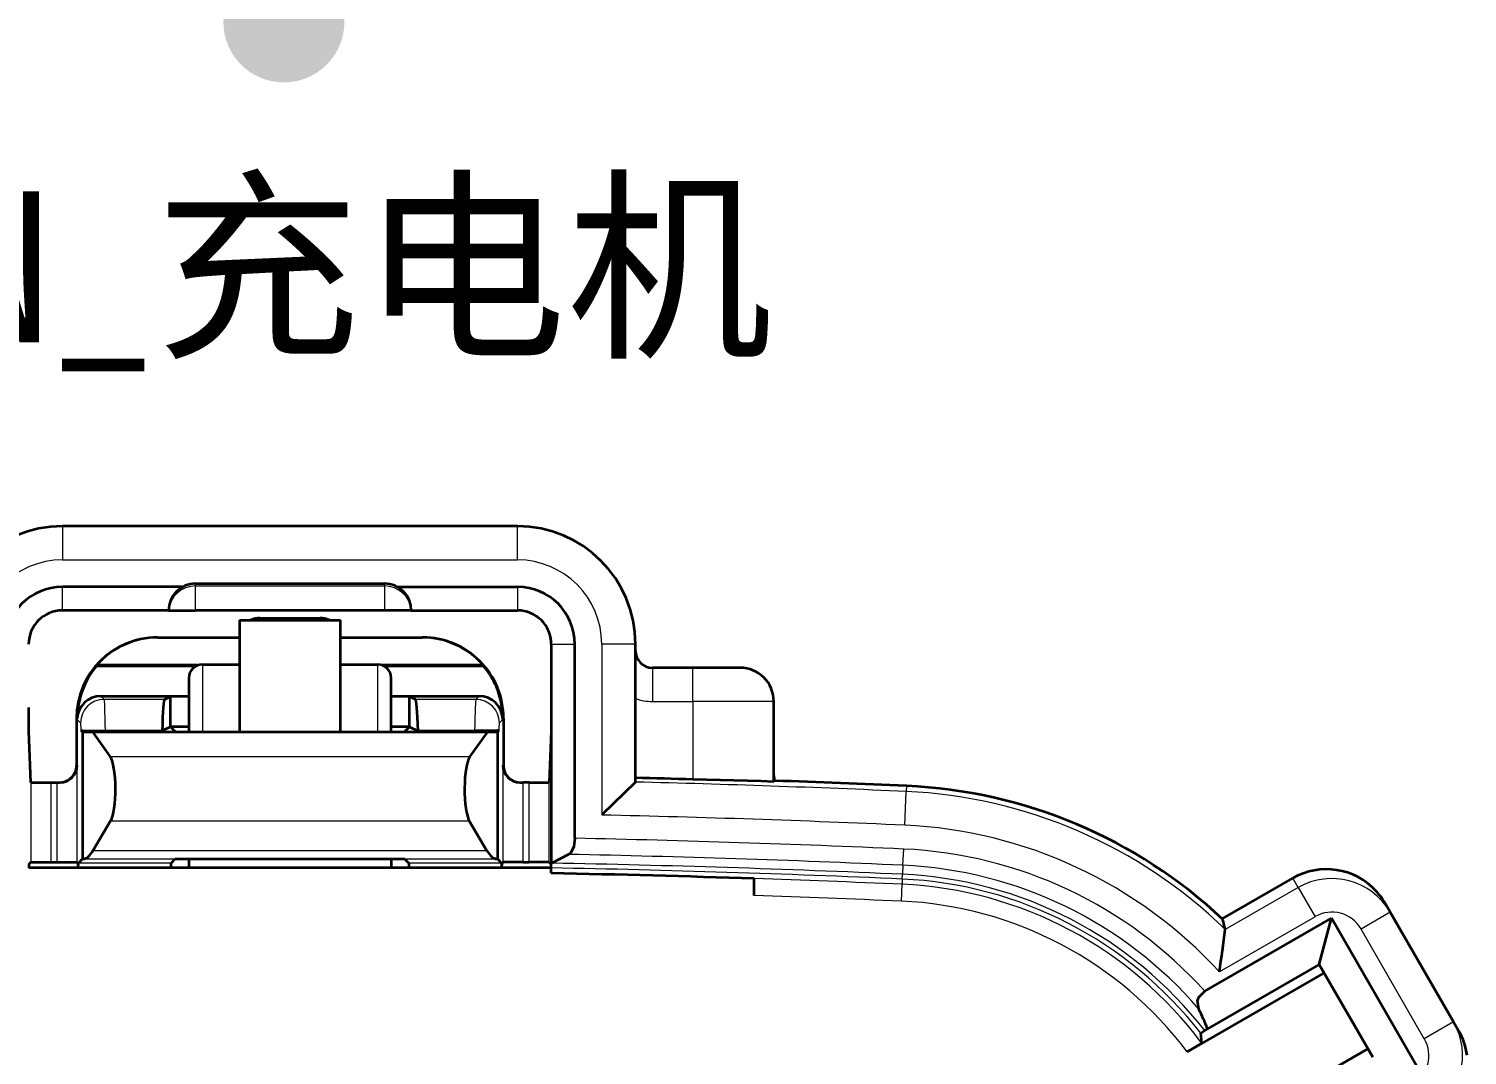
# Model space of a CAD drawing. Header units: millimetres. Extents: x 17 to 3784, y 12 to 1382.
# Drawn here: x 2092.3 to 2104.35, y 1011.15 to 1019.76 of the extents above; entities that cross this region are included whole.
import ezdxf

# ---------------------------------------------------------------- set-up
doc = ezdxf.new("R2010")
doc.units = ezdxf.units.MM
doc.styles.add('FangSong_GB2312_Style', font='simfang.ttf')

msp = doc.modelspace()

# ---------------------------------------------------------------- hatches: boundary and pattern name
h = msp.add_hatch(color=0)
edge = h.paths.add_edge_path(flags=0)
edge.add_arc((2094.434, 1019.813), 0.507, 180, 540)

# ---------------------------------------------------------------- linework, layer by layer
at = {"color": 0, "lineweight": 35, "ltscale": 0.16875}
msp.add_line((2096.392, 1015.586), (2092.578, 1015.586), dxfattribs=at)
at = {"color": 0, "lineweight": 13, "ltscale": 0.0125}
for p, q in [((2092.578, 1015.586), (2092.578, 1015.304)), ((2096.392, 1015.304), (2096.392, 1015.586)), ((2097.381, 1014.598), (2097.099, 1014.598)), ((2097.522, 1014.4), (2097.522, 1014.117)), ((2097.861, 1014.117), (2097.861, 1014.4))]:
    msp.add_line(p, q, dxfattribs=at)
at = {"color": 0, "lineweight": 13, "ltscale": 0.16875}
msp.add_line((2092.578, 1015.304), (2096.392, 1015.304), dxfattribs=at)
at = {"color": 0, "lineweight": 35, "ltscale": 0.070001}
for p, q in [((2093.694, 1015.106), (2095.276, 1015.106)), ((2095.276, 1014.88), (2093.694, 1014.88))]:
    msp.add_line(p, q, dxfattribs=at)
at = {"color": 0, "lineweight": 13, "ltscale": 0.000852203}
for p, q in [((2093.694, 1015.087), (2093.694, 1015.106)), ((2095.276, 1015.106), (2095.276, 1015.087))]:
    msp.add_line(p, q, dxfattribs=at)
at = {"color": 0, "lineweight": 35, "ltscale": 0.044534}
for p, q in [((2093.585, 1015.078), (2092.578, 1015.078)), ((2095.386, 1015.078), (2096.392, 1015.078))]:
    msp.add_line(p, q, dxfattribs=at)
at = {"color": 0, "lineweight": 13, "ltscale": 0.00875}
for p, q in [((2092.578, 1014.88), (2092.578, 1015.078)), ((2096.392, 1015.078), (2096.392, 1014.88))]:
    msp.add_line(p, q, dxfattribs=at)
at = {"color": 0, "lineweight": 13, "ltscale": 0.070001}
msp.add_line((2093.694, 1015.087), (2095.276, 1015.087), dxfattribs=at)
at = {"color": 0, "lineweight": 13, "ltscale": 0.009148}
for p, q in [((2093.694, 1014.88), (2093.694, 1015.087)), ((2095.276, 1015.087), (2095.276, 1014.88))]:
    msp.add_line(p, q, dxfattribs=at)
at = {"color": 0, "lineweight": 35, "ltscale": 0.039375}
for p, q in [((2093.468, 1014.88), (2092.578, 1014.88)), ((2095.502, 1014.88), (2096.392, 1014.88))]:
    msp.add_line(p, q, dxfattribs=at)
at = {"color": 0, "lineweight": 35, "ltscale": 0.009987}
for p, q in [((2093.468, 1014.88), (2093.694, 1014.88)), ((2095.502, 1014.88), (2095.276, 1014.88))]:
    msp.add_line(p, q, dxfattribs=at)
at = {"color": 0, "lineweight": 35, "ltscale": 0.041457}
for p, q in [((2094.061, 1014.8), (2094.061, 1013.863)), ((2094.909, 1013.863), (2094.909, 1014.8))]:
    msp.add_line(p, q, dxfattribs=at)
at = {"color": 0, "lineweight": 35, "ltscale": 0.0375}
msp.add_line((2094.061, 1014.8), (2094.909, 1014.8), dxfattribs=at)
at = {"color": 0, "lineweight": 13, "ltscale": 0.00072403}
msp.add_line((2094.231, 1014.8), (2094.231, 1014.816), dxfattribs=at)
at = {"color": 0, "lineweight": 35, "ltscale": 0.022501}
msp.add_line((2094.231, 1014.816), (2094.74, 1014.816), dxfattribs=at)
at = {"color": 0, "lineweight": 13, "ltscale": 0.000724792}
msp.add_line((2094.74, 1014.8), (2094.74, 1014.816), dxfattribs=at)
at = {"color": 0, "lineweight": 35, "ltscale": 0.030321}
msp.add_line((2093.376, 1014.654), (2094.062, 1014.654), dxfattribs=at)
at = {"color": 0, "lineweight": 35, "ltscale": 0.030313}
msp.add_line((2094.909, 1014.654), (2095.594, 1014.654), dxfattribs=at)
at = {"color": 0, "lineweight": 13, "ltscale": 0.008749}
msp.add_line((2096.675, 1014.598), (2096.873, 1014.598), dxfattribs=at)
at = {"color": 0, "lineweight": 35, "ltscale": 0.081329}
msp.add_line((2096.675, 1014.598), (2096.675, 1012.759), dxfattribs=at)
at = {"color": 0, "lineweight": 35, "ltscale": 0.071959}
msp.add_line((2096.873, 1012.971), (2096.873, 1014.598), dxfattribs=at)
at = {"color": 0, "lineweight": 13, "ltscale": 0.063328}
msp.add_line((2097.099, 1014.598), (2097.099, 1013.166), dxfattribs=at)
at = {"color": 0, "lineweight": 35, "ltscale": 0.051121}
msp.add_line((2097.381, 1013.442), (2097.381, 1014.598), dxfattribs=at)
at = {"color": 0, "lineweight": 35, "ltscale": 0.000168084}
for p, q in [((2092.865, 1014.421), (2092.865, 1014.417)), ((2096.106, 1014.421), (2096.105, 1014.417))]:
    msp.add_line(p, q, dxfattribs=at)
at = {"color": 0, "lineweight": 35, "ltscale": 0.03744}
for p, q in [((2093.711, 1014.421), (2092.865, 1014.421)), ((2096.106, 1014.421), (2095.26, 1014.421))]:
    msp.add_line(p, q, dxfattribs=at)
at = {"color": 0, "lineweight": 35, "ltscale": 0.037035}
msp.add_line((2092.865, 1014.417), (2093.702, 1014.417), dxfattribs=at)
at = {"color": 0, "lineweight": 13, "ltscale": 0.025009}
for p, q in [((2093.751, 1014.428), (2093.751, 1013.863)), ((2095.22, 1013.863), (2095.22, 1014.428))]:
    msp.add_line(p, q, dxfattribs=at)
at = {"color": 0, "lineweight": 35, "ltscale": 0.01375}
for p, q in [((2093.751, 1014.428), (2094.061, 1014.428)), ((2094.909, 1014.428), (2095.22, 1014.428))]:
    msp.add_line(p, q, dxfattribs=at)
at = {"color": 0, "lineweight": 35, "ltscale": 0.03703}
msp.add_line((2095.268, 1014.417), (2096.105, 1014.417), dxfattribs=at)
at = {"color": 0, "lineweight": 35, "ltscale": 0.014999}
msp.add_line((2097.861, 1014.4), (2097.522, 1014.4), dxfattribs=at)
at = {"color": 0, "lineweight": 35, "ltscale": 0.0175}
for p, q in [((2098.257, 1014.4), (2097.861, 1014.4)), ((2092.695, 1013.976), (2092.695, 1013.58)), ((2096.275, 1013.976), (2096.275, 1013.58))]:
    msp.add_line(p, q, dxfattribs=at)
at = {"color": 0, "lineweight": 35, "ltscale": 0.020016}
for p, q in [((2093.638, 1014.315), (2093.638, 1013.863)), ((2095.333, 1013.863), (2095.333, 1014.315))]:
    msp.add_line(p, q, dxfattribs=at)
at = {"color": 0, "lineweight": 13, "ltscale": 0.001773}
for p, q in [((2092.9, 1014.163), (2092.928, 1014.135)), ((2096.042, 1014.135), (2096.071, 1014.163))]:
    msp.add_line(p, q, dxfattribs=at)
at = {"color": 0, "lineweight": 35, "ltscale": 0.032649}
for p, q in [((2092.9, 1014.163), (2093.638, 1014.163)), ((2095.333, 1014.163), (2096.071, 1014.163))]:
    msp.add_line(p, q, dxfattribs=at)
at = {"color": 0, "lineweight": 13, "ltscale": 0.022354}
for p, q in [((2093.433, 1014.135), (2092.928, 1014.135)), ((2096.042, 1014.135), (2095.537, 1014.135))]:
    msp.add_line(p, q, dxfattribs=at)
at = {"color": 0, "lineweight": 35, "ltscale": 0.00244}
for p, q in [((2093.433, 1014.135), (2093.483, 1014.159)), ((2095.537, 1014.135), (2095.488, 1014.159))]:
    msp.add_line(p, q, dxfattribs=at)
at = {"color": 0, "lineweight": 35, "ltscale": 0.00686}
for p, q in [((2093.638, 1014.159), (2093.483, 1014.159)), ((2095.488, 1014.159), (2095.333, 1014.159)), ((2093.638, 1013.905), (2093.483, 1013.905)), ((2095.488, 1013.905), (2095.333, 1013.905))]:
    msp.add_line(p, q, dxfattribs=at)
at = {"color": 0, "lineweight": 35, "ltscale": 0.01125}
for p, q in [((2093.483, 1013.905), (2093.483, 1014.159)), ((2095.488, 1013.905), (2095.488, 1014.159))]:
    msp.add_line(p, q, dxfattribs=at)
at = {"color": 0, "lineweight": 35, "ltscale": 0.008741}
msp.add_line((2092.297, 1013.869), (2092.296, 1014.067), dxfattribs=at)
at = {"color": 0, "lineweight": 35, "ltscale": 0.00994}
msp.add_line((2096.675, 1014.094), (2096.674, 1013.869), dxfattribs=at)
at = {"color": 0, "lineweight": 13, "ltscale": 0.014999}
msp.add_line((2097.522, 1014.117), (2097.861, 1014.117), dxfattribs=at)
at = {"color": 0, "lineweight": 13, "ltscale": 0.02889}
msp.add_line((2097.861, 1014.117), (2097.861, 1013.464), dxfattribs=at)
at = {"color": 0, "lineweight": 13, "ltscale": 0.03}
msp.add_line((2098.539, 1014.117), (2097.861, 1014.117), dxfattribs=at)
at = {"color": 0, "lineweight": 35, "ltscale": 0.02972}
msp.add_line((2098.539, 1013.445), (2098.539, 1014.117), dxfattribs=at)
at = {"color": 0, "lineweight": 13, "ltscale": 0.000301124}
for p, q in [((2092.695, 1013.976), (2092.702, 1013.975)), ((2096.269, 1013.975), (2096.275, 1013.976))]:
    msp.add_line(p, q, dxfattribs=at)
at = {"color": 0, "lineweight": 13, "ltscale": 0.0175}
for p, q in [((2092.695, 1013.58), (2092.695, 1013.976)), ((2096.275, 1013.976), (2096.275, 1013.58))]:
    msp.add_line(p, q, dxfattribs=at)
at = {"color": 0, "lineweight": 13, "ltscale": 0.001775}
for p, q in [((2092.73, 1013.937), (2092.702, 1013.965)), ((2096.269, 1013.965), (2096.24, 1013.937))]:
    msp.add_line(p, q, dxfattribs=at)
at = {"color": 0, "lineweight": 35, "ltscale": 0.003468}
for p, q in [((2093.483, 1013.905), (2093.413, 1013.87)), ((2095.488, 1013.905), (2095.558, 1013.87))]:
    msp.add_line(p, q, dxfattribs=at)
at = {"color": 0, "lineweight": 35, "ltscale": 0.002622}
for p, q in [((2093.525, 1013.863), (2093.483, 1013.905)), ((2095.488, 1013.905), (2095.446, 1013.863))]:
    msp.add_line(p, q, dxfattribs=at)
at = {"color": 0, "lineweight": 35, "ltscale": 0.000440216}
msp.add_line((2096.269, 1013.965), (2096.269, 1013.975), dxfattribs=at)
at = {"color": 0, "lineweight": 35, "ltscale": 0.019033}
for p, q in [((2092.314, 1013.439), (2092.297, 1013.869)), ((2096.674, 1013.869), (2096.657, 1013.439))]:
    msp.add_line(p, q, dxfattribs=at)
at = {"color": 0, "lineweight": 35, "ltscale": 0.000693232}
for p, q in [((2092.746, 1013.864), (2092.735, 1013.875)), ((2096.235, 1013.875), (2096.224, 1013.864))]:
    msp.add_line(p, q, dxfattribs=at)
at = {"color": 0, "lineweight": 35, "ltscale": 0.047207}
for p, q in [((2092.746, 1013.864), (2092.746, 1012.797)), ((2096.224, 1013.864), (2096.224, 1012.797))]:
    msp.add_line(p, q, dxfattribs=at)
at = {"color": 0, "lineweight": 35, "ltscale": 0.003728}
for p, q in [((2092.746, 1013.864), (2092.831, 1013.863)), ((2096.14, 1013.863), (2096.224, 1013.864))]:
    msp.add_line(p, q, dxfattribs=at)
at = {"color": 0, "lineweight": 35, "ltscale": 0.146423}
msp.add_line((2092.831, 1013.863), (2096.14, 1013.863), dxfattribs=at)
at = {"color": 0, "lineweight": 35, "ltscale": 0.011367}
for p, q in [((2092.831, 1013.863), (2092.979, 1013.653)), ((2096.14, 1013.863), (2095.991, 1013.653))]:
    msp.add_line(p, q, dxfattribs=at)
at = {"color": 0, "lineweight": 35, "ltscale": 0.020979}
for p, q in [((2092.938, 1013.87), (2093.413, 1013.87)), ((2095.558, 1013.87), (2096.032, 1013.87))]:
    msp.add_line(p, q, dxfattribs=at)
at = {"color": 0, "lineweight": 35, "ltscale": 0.085013}
msp.add_line((2093.525, 1013.863), (2095.446, 1013.863), dxfattribs=at)
at = {"color": 0, "lineweight": 13, "ltscale": 0.133273}
msp.add_line((2095.991, 1013.653), (2092.979, 1013.653), dxfattribs=at)
at = {"color": 0, "lineweight": 13, "ltscale": 0.00027771}
for p, q in [((2092.701, 1013.58), (2092.695, 1013.58)), ((2096.275, 1013.58), (2096.269, 1013.58))]:
    msp.add_line(p, q, dxfattribs=at)
at = {"color": 0, "lineweight": 13, "ltscale": 0.035873}
for p, q in [((2092.701, 1012.77), (2092.701, 1013.58)), ((2096.269, 1013.58), (2096.269, 1012.77))]:
    msp.add_line(p, q, dxfattribs=at)
at = {"color": 0, "lineweight": 13, "ltscale": 0.029623}
for p, q in [((2092.314, 1013.439), (2092.314, 1012.77)), ((2096.657, 1012.77), (2096.657, 1013.439))]:
    msp.add_line(p, q, dxfattribs=at)
at = {"color": 0, "lineweight": 35, "ltscale": 0.0075}
for p, q in [((2092.314, 1013.439), (2092.483, 1013.439)), ((2096.487, 1013.439), (2096.657, 1013.439)), ((2092.314, 1012.77), (2092.483, 1012.77)), ((2092.532, 1012.77), (2092.701, 1012.77)), ((2096.439, 1012.77), (2096.269, 1012.77)), ((2096.657, 1012.77), (2096.487, 1012.77))]:
    msp.add_line(p, q, dxfattribs=at)
at = {"color": 0, "lineweight": 35, "ltscale": 0.002158}
for p, q in [((2092.483, 1013.439), (2092.532, 1013.439)), ((2096.487, 1013.439), (2096.439, 1013.439)), ((2092.483, 1012.77), (2092.532, 1012.77)), ((2096.439, 1012.77), (2096.487, 1012.77))]:
    msp.add_line(p, q, dxfattribs=at)
at = {"color": 0, "lineweight": 13, "ltscale": 0.029591}
for p, q in [((2092.483, 1012.77), (2092.483, 1013.439)), ((2092.532, 1013.439), (2092.532, 1012.77)), ((2096.439, 1012.77), (2096.439, 1013.439)), ((2096.487, 1013.439), (2096.487, 1012.77))]:
    msp.add_line(p, q, dxfattribs=at)
at = {"color": 0, "lineweight": 35, "ltscale": 0.001218}
for p, q in [((2092.532, 1013.439), (2092.559, 1013.439)), ((2096.411, 1013.439), (2096.439, 1013.439))]:
    msp.add_line(p, q, dxfattribs=at)
at = {"color": 0, "lineweight": 35, "ltscale": 0.017468}
msp.add_line((2097.381, 1013.442), (2097.099, 1013.166), dxfattribs=at)
at = {"color": 0, "lineweight": 35, "ltscale": 0.000312296}
msp.add_line((2098.54, 1013.453), (2098.547, 1013.454), dxfattribs=at)
at = {"color": 0, "lineweight": 13, "ltscale": 0.002067}
msp.add_line((2099.652, 1013.41), (2099.65, 1013.363), dxfattribs=at)
at = {"color": 0, "lineweight": 13, "ltscale": 0.012499}
for p, q in [((2099.637, 1013.081), (2099.65, 1013.363)), ((2102.934, 1012.558), (2103.076, 1012.313)), ((2103.706, 1012.351), (2103.462, 1012.21)), ((2104.237, 1011.432), (2103.992, 1011.291))]:
    msp.add_line(p, q, dxfattribs=at)
at = {"color": 0, "lineweight": 35, "ltscale": 0.012912}
for p, q in [((2092.982, 1013.117), (2092.834, 1012.866)), ((2095.988, 1013.117), (2096.136, 1012.866))]:
    msp.add_line(p, q, dxfattribs=at)
at = {"color": 0, "lineweight": 13, "ltscale": 0.13299}
msp.add_line((2092.982, 1013.117), (2095.988, 1013.117), dxfattribs=at)
at = {"color": 0, "lineweight": 13, "ltscale": 0.146091}
msp.add_line((2096.136, 1012.866), (2092.834, 1012.866), dxfattribs=at)
at = {"color": 0, "lineweight": 35, "ltscale": 0.006971}
msp.add_line((2096.82, 1012.836), (2096.681, 1012.763), dxfattribs=at)
at = {"color": 0, "lineweight": 13, "ltscale": 0.00603}
msp.add_line((2099.622, 1012.745), (2099.629, 1012.881), dxfattribs=at)
at = {"color": 0, "lineweight": 35, "ltscale": 0.001111}
for p, q in [((2092.296, 1012.752), (2092.314, 1012.77)), ((2096.657, 1012.77), (2096.675, 1012.752))]:
    msp.add_line(p, q, dxfattribs=at)
at = {"color": 0, "lineweight": 35, "ltscale": 0.001324}
for p, q in [((2092.296, 1012.752), (2092.296, 1012.722)), ((2096.675, 1012.722), (2096.675, 1012.752))]:
    msp.add_line(p, q, dxfattribs=at)
at = {"color": 0, "lineweight": 35, "ltscale": 0.19375}
msp.add_line((2096.675, 1012.722), (2092.296, 1012.722), dxfattribs=at)
at = {"color": 0, "lineweight": 35, "ltscale": 0.000390044}
for p, q in [((2092.701, 1012.77), (2092.708, 1012.763)), ((2096.269, 1012.77), (2096.263, 1012.763))]:
    msp.add_line(p, q, dxfattribs=at)
at = {"color": 0, "lineweight": 35, "ltscale": 0.001834}
for p, q in [((2092.708, 1012.763), (2092.708, 1012.722)), ((2096.262, 1012.722), (2096.263, 1012.763))]:
    msp.add_line(p, q, dxfattribs=at)
at = {"color": 0, "lineweight": 35, "ltscale": 0.001801}
for p, q in [((2092.711, 1012.722), (2092.712, 1012.763)), ((2093.488, 1012.722), (2093.488, 1012.763)), ((2095.482, 1012.763), (2095.482, 1012.722)), ((2096.259, 1012.763), (2096.259, 1012.722))]:
    msp.add_line(p, q, dxfattribs=at)
at = {"color": 0, "lineweight": 35, "ltscale": 0.002174}
for p, q in [((2092.712, 1012.763), (2092.746, 1012.797)), ((2096.224, 1012.797), (2096.259, 1012.763))]:
    msp.add_line(p, q, dxfattribs=at)
at = {"color": 0, "lineweight": 13, "ltscale": 0.034375}
for p, q in [((2093.488, 1012.763), (2092.712, 1012.763)), ((2096.259, 1012.763), (2095.482, 1012.763))]:
    msp.add_line(p, q, dxfattribs=at)
at = {"color": 0, "lineweight": 35, "ltscale": 0.000276236}
for p, q in [((2092.746, 1012.797), (2092.753, 1012.798)), ((2096.224, 1012.797), (2096.218, 1012.798))]:
    msp.add_line(p, q, dxfattribs=at)
at = {"color": 0, "lineweight": 13, "ltscale": 0.153326}
msp.add_line((2092.753, 1012.798), (2096.218, 1012.798), dxfattribs=at)
at = {"color": 0, "lineweight": 35, "ltscale": 0.002063}
for p, q in [((2093.488, 1012.763), (2093.521, 1012.796)), ((2095.449, 1012.796), (2095.482, 1012.763))]:
    msp.add_line(p, q, dxfattribs=at)
at = {"color": 0, "lineweight": 35, "ltscale": 0.00625}
for p, q in [((2093.663, 1012.796), (2093.521, 1012.796)), ((2095.449, 1012.796), (2095.308, 1012.796))]:
    msp.add_line(p, q, dxfattribs=at)
at = {"color": 0, "lineweight": 35, "ltscale": 0.003288}
for p, q in [((2093.638, 1012.796), (2093.638, 1012.722)), ((2095.333, 1012.796), (2095.333, 1012.722))]:
    msp.add_line(p, q, dxfattribs=at)
at = {"color": 0, "lineweight": 35, "ltscale": 0.072781}
msp.add_line((2095.308, 1012.796), (2093.663, 1012.796), dxfattribs=at)
at = {"color": 0, "lineweight": 35, "ltscale": 0.000310857}
msp.add_line((2096.681, 1012.763), (2096.675, 1012.759), dxfattribs=at)
at = {"color": 0, "lineweight": 35, "ltscale": 0.001613}
msp.add_line((2096.675, 1012.723), (2096.675, 1012.759), dxfattribs=at)
at = {"color": 0, "lineweight": 35, "ltscale": 0.001997}
msp.add_line((2096.675, 1012.678), (2096.675, 1012.723), dxfattribs=at)
at = {"color": 0, "lineweight": 13, "ltscale": 0.003364}
msp.add_line((2099.622, 1012.745), (2099.619, 1012.669), dxfattribs=at)
at = {"color": 0, "lineweight": 35, "ltscale": 0.006254}
msp.add_line((2098.376, 1012.492), (2098.376, 1012.633), dxfattribs=at)
at = {"color": 0, "lineweight": 13, "ltscale": 0.00625}
msp.add_line((2099.609, 1012.444), (2099.615, 1012.585), dxfattribs=at)
at = {"color": 0, "lineweight": 13, "ltscale": 0.00197}
msp.add_line((2099.617, 1012.629), (2099.615, 1012.585), dxfattribs=at)
at = {"color": 0, "lineweight": 13, "ltscale": 0.00176}
msp.add_line((2099.617, 1012.629), (2099.619, 1012.669), dxfattribs=at)
at = {"color": 0, "lineweight": 13, "ltscale": 0.030198}
msp.add_line((2102.298, 1012.295), (2102.89, 1012.636), dxfattribs=at)
at = {"color": 0, "lineweight": 35, "ltscale": 0.030197}
msp.add_line((2102.298, 1012.295), (2102.89, 1012.636), dxfattribs=at)
at = {"color": 0, "lineweight": 13, "ltscale": 0.003968}
msp.add_line((2102.934, 1012.558), (2102.89, 1012.636), dxfattribs=at)
at = {"color": 0, "lineweight": 13, "ltscale": 0.031179}
msp.add_line((2102.934, 1012.558), (2102.324, 1012.206), dxfattribs=at)
at = {"color": 0, "lineweight": 35, "ltscale": 0.003967}
for p, q in [((2103.706, 1012.351), (2103.661, 1012.429)), ((2104.237, 1011.432), (2104.282, 1011.355))]:
    msp.add_line(p, q, dxfattribs=at)
at = {"color": 0, "lineweight": 35, "ltscale": 0.046948}
msp.add_line((2104.237, 1011.432), (2103.706, 1012.351), dxfattribs=at)
at = {"color": 0, "lineweight": 35, "ltscale": 0.054209}
msp.add_line((2102.152, 1011.689), (2103.213, 1012.302), dxfattribs=at)
at = {"color": 0, "lineweight": 13, "ltscale": 0.040914}
msp.add_line((2103.076, 1012.313), (2102.275, 1011.851), dxfattribs=at)
at = {"color": 0, "lineweight": 35, "ltscale": 0.003887}
msp.add_line((2102.324, 1012.206), (2102.303, 1012.291), dxfattribs=at)
at = {"color": 0, "lineweight": 35, "ltscale": 0.017746}
msp.add_line((2103.11, 1011.914), (2103.213, 1012.302), dxfattribs=at)
at = {"color": 0, "lineweight": 35, "ltscale": 0.065001}
msp.add_line((2103.947, 1011.03), (2103.213, 1012.302), dxfattribs=at)
at = {"color": 0, "lineweight": 13, "ltscale": 0.046948}
msp.add_line((2103.992, 1011.291), (2103.462, 1012.21), dxfattribs=at)
at = {"color": 0, "lineweight": 35, "ltscale": 0.058626}
msp.add_line((2103.152, 1011.843), (2102.004, 1011.18), dxfattribs=at)
at = {"color": 0, "lineweight": 35, "ltscale": 0.047812}
msp.add_line((2103.11, 1011.914), (2102.175, 1011.374), dxfattribs=at)
at = {"color": 0, "lineweight": 35, "ltscale": 0.039809}
msp.add_line((2103.56, 1011.135), (2103.11, 1011.914), dxfattribs=at)
at = {"color": 0, "lineweight": 35, "ltscale": 0.001766}
msp.add_line((2102.118, 1011.338), (2102.151, 1011.359), dxfattribs=at)
at = {"color": 0, "lineweight": 35, "ltscale": 0.00122}
msp.add_line((2102.175, 1011.374), (2102.151, 1011.359), dxfattribs=at)
at = {"color": 0, "lineweight": 35, "ltscale": 0.006288}
msp.add_line((2102.004, 1011.18), (2102.127, 1011.252), dxfattribs=at)
at = {"color": 0, "lineweight": 35, "ltscale": 0.003799}
msp.add_line((2102.127, 1011.252), (2102.118, 1011.338), dxfattribs=at)
at = {"color": 0, "lineweight": 35, "ltscale": 0.05847}
msp.add_line((2102.375, 1010.546), (2103.519, 1011.207), dxfattribs=at)
at = {"color": 0, "lineweight": 35}
for points in [[(2092.735, 1013.875), (2092.737, 1013.875), (2092.749, 1013.873), (2092.938, 1013.87)], [(2096.235, 1013.875), (2096.233, 1013.875), (2096.222, 1013.873), (2096.032, 1013.87)], [(2098.539, 1013.445), (2098.538, 1013.445), (2098.433, 1013.448), (2097.861, 1013.464)], [(2096.873, 1012.971), (2096.863, 1012.901), (2096.838, 1012.85), (2096.82, 1012.836)], [(2102.102, 1011.54), (2102.092, 1011.608), (2102.103, 1011.64), (2102.152, 1011.689)]]:
    msp.add_lwpolyline(points, dxfattribs=at)
for centre, radius, start, end in [((2092.578, 1014.598), 0.989, 90, 180), ((2096.392, 1014.598), 0.989, 0, 90), ((2093.694, 1014.88), 0.226, 90, 180), ((2095.276, 1014.88), 0.226, 0, 90), ((2092.578, 1014.598), 0.48, 90, 180), ((2096.392, 1014.598), 0.48, 0, 90), ((2092.578, 1014.598), 0.283, 90, 180), ((2096.392, 1014.598), 0.283, 0, 90), ((2094.231, 1014.647), 0.17, 90.0007, 115.3396), ((2094.74, 1014.647), 0.17, 64.6604, 89.9993), ((2093.373, 1013.976), 0.678, 89.9998, 179.9998), ((2093.376, 1013.976), 0.678, 89.9999, 138.9836), ((2095.594, 1013.976), 0.678, 41.0164, 90.0001), ((2095.597, 1013.976), 0.678, 0.0002, 90.0003), ((2097.522, 1014.541), 0.141, 180, 270), ((2093.403, 1013.968), 0.701, 140.0942, 179.3788), ((2093.751, 1014.315), 0.113, 90, 180), ((2095.22, 1014.315), 0.113, 0, 90), ((2095.59, 1013.976), 0.678, 359.9331, 40.5989), ((2098.257, 1014.117), 0.283, 0, 90), ((2092.9, 1013.965), 0.198, 90.1164, 176.9552), ((2096.07, 1013.965), 0.198, 3.0446, 89.8843), ((2092.559, 1013.581), 0.142, 270.0422, 359.6601), ((2092.554, 1013.58), 0.142, 336.1156, 359.9732), ((2096.411, 1013.581), 0.142, 180.2536, 269.9922), ((2096.417, 1013.58), 0.142, 180.0003, 269.7548), ((2094.485, 897.465), 116.048, 88.33288, 88.5701), ((2098.681, 1013.498), 0.141, 179.9998, 198.2222), ((2094.485, 897.465), 116.059, 87.4484, 87.99466), ((2099.468, 1009.274), 4.14, 46.7801, 87.4484), ((2103.172, 1012.146), 0.565, 42.7802, 119.9989), ((2094.485, 897.465), 115.233, 88.06491, 88.91126), ((2103.173, 1012.147), 0.564, 29.9905, 42.787), ((2089.523, 1013.804), 12.9, 351.2949, 352.8854), ((2098.757, 1009.976), 3.693, 22.2502, 25.0573), ((2103.792, 1011.072), 0.565, 8.1373, 30.0026)]:
    msp.add_arc(centre, radius, start, end, dxfattribs=at)
at = {"color": 0, "lineweight": 13}
for centre, radius, start, end in [((2092.578, 1014.598), 0.706, 90, 180), ((2096.392, 1014.598), 0.706, 0, 90), ((2093.373, 1013.976), 0.678, 89.9998, 179.9998), ((2095.597, 1013.976), 0.678, 0.0002, 90.0001), ((2097.522, 1014.541), 0.424, 250.5288, 270), ((2092.554, 1013.58), 0.141, 269.9835, 359.9992), ((2094.485, 897.465), 116.013, 87.4484, 88.56988), ((2099.468, 1009.274), 4.093, 45.7445, 87.4484), ((2094.485, 897.465), 115.73, 87.4484, 88.70608), ((2099.468, 1009.274), 3.81, 42.5515, 87.4484), ((2094.485, 897.465), 115.53, 87.4484, 88.81596), ((2094.485, 897.465), 115.394, 87.4484, 88.84041), ((2099.468, 1009.274), 3.61, 41.9823, 87.4484), ((2094.485, 897.465), 115.278, 87.4484, 88.91161), ((2094.485, 897.465), 115.318, 87.4484, 88.90895), ((2099.468, 1009.274), 3.474, 40.6936, 87.4484), ((2103.172, 1012.146), 0.565, 42.7802, 119.9998), ((2094.485, 897.465), 115.234, 87.4484, 88.06491), ((2099.468, 1009.274), 3.314, 36.6432, 87.4484), ((2099.468, 1009.274), 3.358, 37.9044, 87.4484), ((2099.468, 1009.274), 3.398, 37.8496, 87.4484), ((2103.217, 1012.068), 0.565, 30.053, 119.9537), ((2094.485, 897.465), 115.092, 87.4484, 88.06254), ((2099.468, 1009.274), 3.173, 36.9207, 87.4484), ((2103.217, 1012.069), 0.283, 30.0049, 119.9972), ((2103.747, 1011.15), 0.565, 300.0512, 29.9513), ((2103.747, 1011.15), 0.283, 300.0029, 29.9951)]:
    msp.add_arc(centre, radius, start, end, dxfattribs=at)
for centre, major_axis, ratio, start_param, end_param in [((2093.694, 1014.868), (-0.226, 0), 0.965926, 4.712389, 6.230257), ((2095.276, 1014.868), (-0.226, 0), 0.965926, 3.194532, 4.712389), ((2092.928, 1013.937), (-0.14, -0.14), 0.999981, 3.92711, 5.497778), ((2092.928, 1002.834), (0, -11.301), 0.004363, 2.9247, 3.137229), ((2096.043, 1002.834), (0, 11.301), 0.004363, 0.004363, 0.216893), ((2096.042, 1013.937), (-0.14, 0.14), 0.999981, 3.927, 5.497668), ((2092.73, 1002.834), (0, 11.103), 0.004363, 6.177892, 6.278822), ((2096.24, 1002.834), (0, -11.103), 0.004363, 3.145956, 3.246886)]:
    msp.add_ellipse(centre, major_axis=major_axis, ratio=ratio, start_param=start_param, end_param=end_param, dxfattribs=at)
at = {"color": 0, "lineweight": 35}
for centre, major_axis, ratio, start_param, end_param in [((2093.434, 1002.834), (0, -11.301), 0.008727, 3.145956, 3.358487), ((2095.537, 1002.834), (0, 11.301), 0.008727, 6.066291, 6.278822), ((2092.962, 1013.383), (0, -0.283), 0.214286, 0.349066, 2.848173), ((2096.009, 1013.383), (0, -0.283), 0.214286, 3.435012, 5.934119), ((2092.554, 1013.58), (0, 0.141), 0.999991, 3.141363, 4.295147), ((2092.751, 1013.928), (0, -1.13), 0.214286, 0.004363, 0.349066), ((2096.219, 1013.928), (0, -1.13), 0.214286, 5.934119, 6.278822)]:
    msp.add_ellipse(centre, major_axis=major_axis, ratio=ratio, start_param=start_param, end_param=end_param, dxfattribs=at)

# ---------------------------------------------------------------- texts
at = {"color": 0, "linetype": 'Continuous', "style": 'FangSong_GB2312_Style'}
msp.add_text('CONN_充电机', height=1.2655, dxfattribs=at).set_placement((2089.046, 1017.128))

doc.saveas('drawing.dxf')
